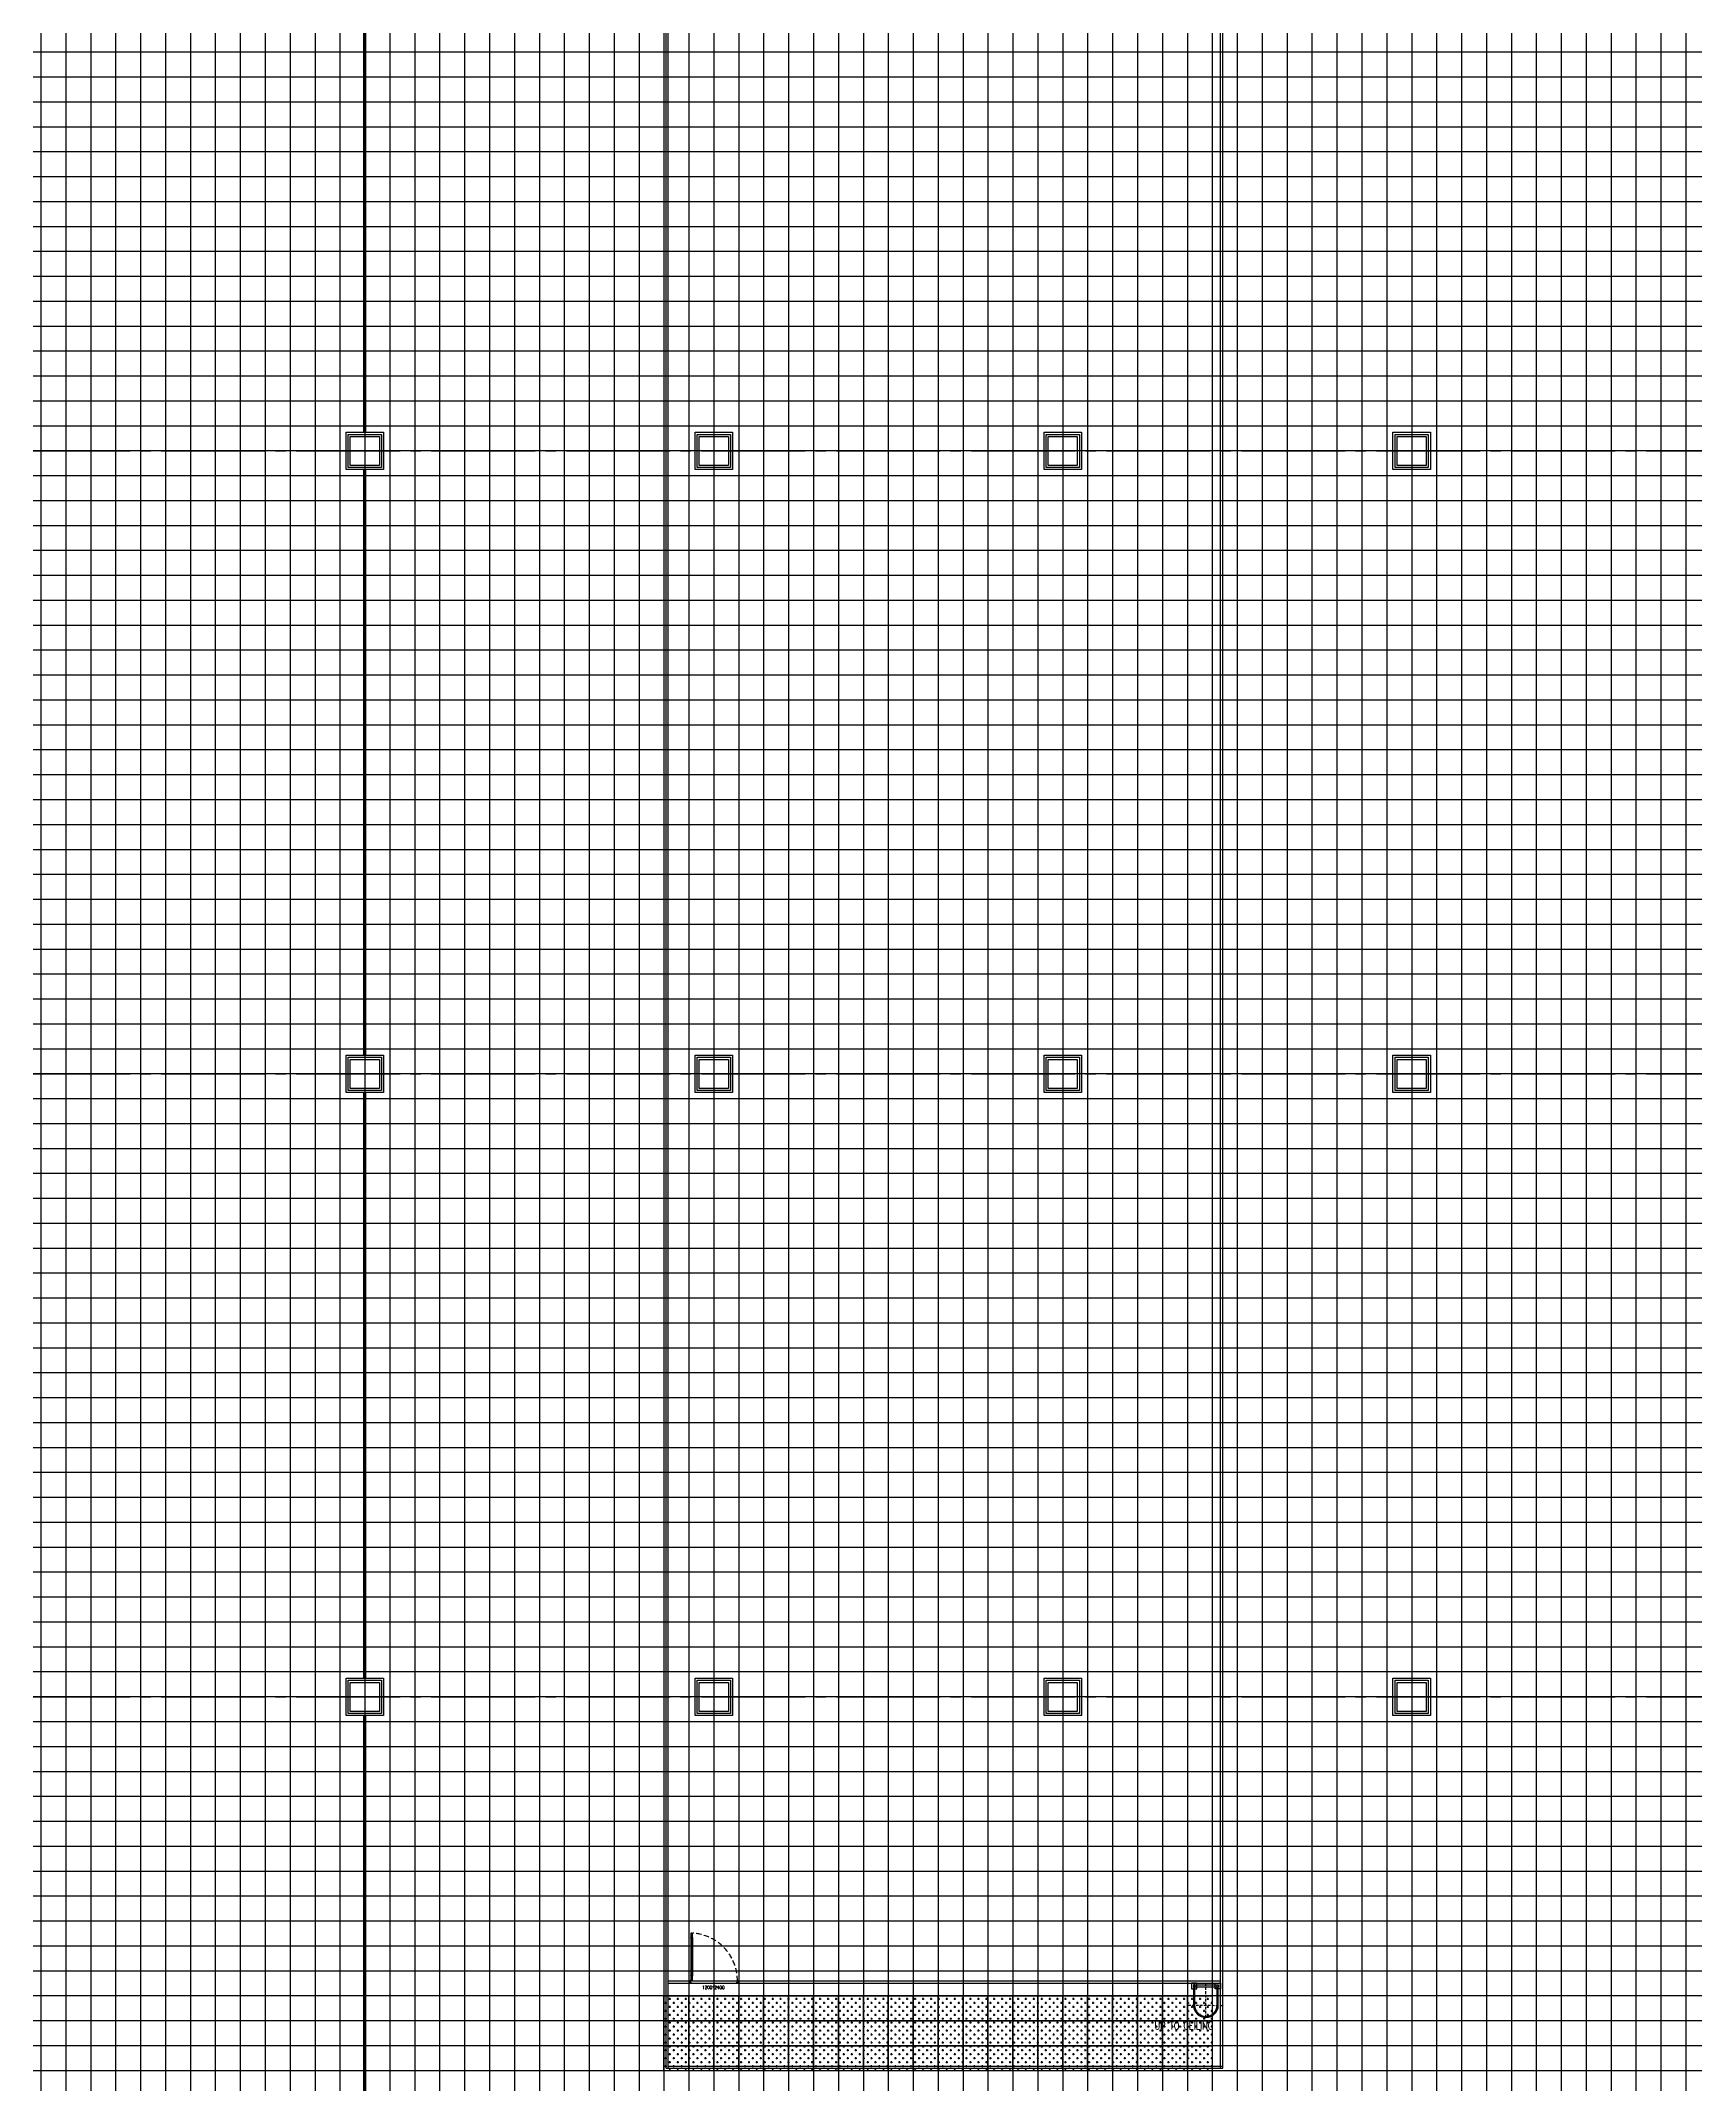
# Model space of a CAD drawing. Header units: millimetres. Extents: x -960 to 41501, y -1010 to 11880.
# Drawn here: x 3540 to 7520, y 2070 to 6987 of the extents above; entities that cross this region are included whole.
import ezdxf
from ezdxf.enums import TextEntityAlignment as Align

# ---------------------------------------------------------------- set-up
doc = ezdxf.new("R2010")
doc.units = ezdxf.units.MM
doc.header["$LTSCALE"] = 100
for name, pattern in [('188K-SM-03-F10-ARCH-PA-Y2257103$0$18P6-SM-03-C40-ARCH-PA-Y2211058$0$DASHED', [19.05, 12.7, -6.35]), ('188K-SM-03-F10-ARCH-PA-Y2257103$0$AP5A-SM-03-F20-ARCH-PA-Y2230801+Y2230803$0$ALL-PA-TXT-Y2221201$0$DASHED', [19.05, 12.7, -6.35]), ('X-S-FAB-L10$0$COL-CEN-LIN', [3.25, 2.5, -0.25, 0.25, -0.25])]:
    doc.linetypes.add(name, pattern=pattern)
for name, color, linetype in [('0-XREF', 7, 'Continuous'), ('188K-SM-03-F10-ARCH-PA-Y2257103$0$K-0-TXT-高度', 53, 'Continuous'), ('188K-SM-03-F10-ARCH-PA-Y2257103$0$K-Door', 53, 'Continuous'), ('188K-SM-03-F10-ARCH-PA-Y2257103$0$K-P-LAD-420', 53, 'Continuous'), ('188K-SM-03-F10-ARCH-PA-Y2257103$0$K-P1S-4.2-單抗', 53, 'Continuous'), ('188K-SM-03-F10-ARCH-PA-Y2257103$0$K-P2D-4.2-雙抗', 53, 'Continuous'), ('188K-SM-03-F10-ARCH-RF-Y2257103$0$K-RF-0.55', 191, 'Continuous'), ('188K-SM-03-F10-ARCH-RF-Y2257103$0$K-RF-0.55-AREA', 6, 'Continuous'), ('188K-SM-03-F10-ARCH-RF-Y2257103$0$K-格柵-整', 30, 'Continuous'), ('X-S-FAB-L10$0$0-DIM-TXT', 8, 'Continuous'), ('X-S-FAB-L10$0$BLOCK', 8, 'Continuous'), ('X-S-FAB-L10$0$CCL', 8, 'X-S-FAB-L10$0$COL-CEN-LIN'), ('X-S-FAB-L10$0$COL-S', 8, 'Continuous')]:
    doc.layers.add(name, color=color, linetype=linetype)
doc.styles.add('188K-SM-03-F10-ARCH-PA-Y2257103$0$18P2-XFDP10$0$AA-TXT', font='simplex.shx', dxfattribs={"width": 0.8, "bigfont": 'chineset.shx'})
doc.styles.add('188K-SM-03-F10-ARCH-PA-Y2257103$0$AP5A-SM-03-F20-ARCH-PA-Y2230801+Y2230803$0$ALL-PA-TXT-Y2221201$0$Standard', font='txt.shx', dxfattribs={"bigfont": 'chineset.shx'})
doc.styles.add('X-S-FAB-L10$0$CHINA', font='simplex.shx', dxfattribs={"width": 0.75, "bigfont": 'chineset.shx'})
doc.styles.add('X-S-FAB-L10$0$Standard', font='', dxfattribs={"width": 0.8})
doc.styles.add('X-S-FAB-L10$0$TG_NOTE_TEXT', font='simplex.shx', dxfattribs={"width": 0.75, "bigfont": 'chineset.shx'})
doc.styles.get('X-S-FAB-L10$0$Standard').set_extended_font_data('Microsoft JhengHei')

# ---------------------------------------------------------------- blocks, each defined once
blk = doc.blocks.new('X-S-FAB-L10$0$FAB2-L05')
at = {"layer": 'X-S-FAB-L10$0$CCL'}
for p, q in [((-21840, 11005), (-21840, 0)), ((-21000, 11005), (-21000, 0)), ((-20160, 11005), (-20160, 0)), ((-19320, 11005), (-19320, 0)), ((-26880, 6720), (1210, 6720)), ((-26880, 5220), (1210, 5220)), ((-26880, 3720), (1210, 3720))]:
    blk.add_line(p, q, dxfattribs=at)
at = {"layer": 'X-S-FAB-L10$0$COL-S'}
for points in [[(-21875, 6755), (-21805, 6755), (-21805, 6685), (-21875, 6685)], [(-21035, 6755), (-20965, 6755), (-20965, 6685), (-21035, 6685)], [(-20195, 6755), (-20125, 6755), (-20125, 6685), (-20195, 6685)], [(-19355, 6755), (-19285, 6755), (-19285, 6685), (-19355, 6685)], [(-21875, 5255), (-21805, 5255), (-21805, 5185), (-21875, 5185)], [(-21035, 5255), (-20965, 5255), (-20965, 5185), (-21035, 5185)], [(-20195, 5255), (-20125, 5255), (-20125, 5185), (-20195, 5185)], [(-19355, 5255), (-19285, 5255), (-19285, 5185), (-19355, 5185)], [(-21875, 3755), (-21805, 3755), (-21805, 3685), (-21875, 3685)], [(-21035, 3755), (-20965, 3755), (-20965, 3685), (-21035, 3685)], [(-20195, 3755), (-20125, 3755), (-20125, 3685), (-20195, 3685)], [(-19355, 3755), (-19285, 3755), (-19285, 3685), (-19355, 3685)]]:
    blk.add_lwpolyline(points, close=True, dxfattribs=at)
blk = doc.blocks.new('X-S-FAB-L10')
at = {"layer": 'X-S-FAB-L10$0$COL-S'}
for p, q in [((4285, 6035), (4355, 6035)), ((4285, 5965), (4285, 6035)), ((4355, 6035), (4355, 5965)), ((5125, 6035), (5195, 6035)), ((5125, 5965), (5125, 6035)), ((5195, 6035), (5195, 5965)), ((5965, 6035), (6035, 6035)), ((5965, 5965), (5965, 6035)), ((6035, 6035), (6035, 5965)), ((6805, 6035), (6875, 6035)), ((6805, 5965), (6805, 6035)), ((6875, 6035), (6875, 5965)), ((4355, 5965), (4285, 5965)), ((5195, 5965), (5125, 5965)), ((6035, 5965), (5965, 5965)), ((6875, 5965), (6805, 5965)), ((4285, 4535), (4355, 4535)), ((4285, 4465), (4285, 4535)), ((4355, 4535), (4355, 4465)), ((5125, 4535), (5195, 4535)), ((5125, 4465), (5125, 4535)), ((5195, 4535), (5195, 4465)), ((5965, 4535), (6035, 4535)), ((5965, 4465), (5965, 4535)), ((6035, 4535), (6035, 4465)), ((6805, 4535), (6875, 4535)), ((6805, 4465), (6805, 4535)), ((6875, 4535), (6875, 4465)), ((4355, 4465), (4285, 4465)), ((5195, 4465), (5125, 4465)), ((6035, 4465), (5965, 4465)), ((6875, 4465), (6805, 4465)), ((4285, 3035), (4355, 3035)), ((4285, 2965), (4285, 3035)), ((4355, 3035), (4355, 2965)), ((5125, 3035), (5195, 3035)), ((5125, 2965), (5125, 3035)), ((5195, 3035), (5195, 2965)), ((5965, 3035), (6035, 3035)), ((5965, 2965), (5965, 3035)), ((6035, 3035), (6035, 2965)), ((6805, 3035), (6875, 3035)), ((6805, 2965), (6805, 3035)), ((6875, 3035), (6875, 2965)), ((4355, 2965), (4285, 2965)), ((5195, 2965), (5125, 2965)), ((6035, 2965), (5965, 2965)), ((6875, 2965), (6805, 2965))]:
    blk.add_line(p, q, dxfattribs=at)
at = {"layer": 'X-S-FAB-L10$0$BLOCK'}
blk.add_blockref('X-S-FAB-L10$0$FAB2-L05', (26160, -720), dxfattribs=at)
at = {"style": 'X-S-FAB-L10$0$TG_NOTE_TEXT', "width": 0.5, "flags": 1}
for p in [(7463.3, 9020), (18268.3, 8649), (11197.8, 4800.2), (16485.8, 4800.2), (25420.3, 2635), (13360, 320, 0), (7463.3, -33.3)]:
    blk.add_attdef('WH', text='', height=20, dxfattribs=at).set_placement(p, align=Align.BOTTOM_LEFT)
at = {"width": 0.5}
for style, p in [('X-S-FAB-L10$0$TG_NOTE_TEXT', (7585, 9020)), ('X-S-FAB-L10$0$TG_NOTE_TEXT', (18390, 8649)), ('X-S-FAB-L10$0$TG_NOTE_TEXT', (11117.5, 4813.5)), ('X-S-FAB-L10$0$TG_NOTE_TEXT', (16607.5, 4813.5)), ('X-S-FAB-L10$0$TG_NOTE_TEXT', (25350, 2635)), ('X-S-FAB-L10$0$Standard', (13129.4, 325, 0)), ('X-S-FAB-L10$0$TG_NOTE_TEXT', (7585, -20))]:
    blk.add_attdef('DESC', text='', height=10, dxfattribs=dict(at, style=style)).set_placement(p, align=Align.BOTTOM_LEFT)
for tag, style, p in [('TYPE', 'X-S-FAB-L10$0$TG_NOTE_TEXT', (7619.3, 9020)), ('NO', 'X-S-FAB-L10$0$TG_NOTE_TEXT', (7650.1, 9020)), ('TYPE', 'X-S-FAB-L10$0$TG_NOTE_TEXT', (18424.2, 8649)), ('NO', 'X-S-FAB-L10$0$TG_NOTE_TEXT', (18455, 8649)), ('NO', 'X-S-FAB-L10$0$TG_NOTE_TEXT', (11088.6, 4813.5)), ('TYPE', 'X-S-FAB-L10$0$TG_NOTE_TEXT', (11151.8, 4813.5)), ('TYPE', 'X-S-FAB-L10$0$TG_NOTE_TEXT', (16641.8, 4813.5)), ('NO', 'X-S-FAB-L10$0$TG_NOTE_TEXT', (16672.6, 4813.5)), ('NO', 'X-S-FAB-L10$0$TG_NOTE_TEXT', (25313, 2635)), ('TYPE', 'X-S-FAB-L10$0$TG_NOTE_TEXT', (25350, 2635)), ('NO', 'X-S-FAB-L10$0$Standard', (13100, 320, 0)), ('TYPE', 'X-S-FAB-L10$0$Standard', (13129.4, 320, 0)), ('TYPE', 'X-S-FAB-L10$0$TG_NOTE_TEXT', (7619.3, -20)), ('NO', 'X-S-FAB-L10$0$TG_NOTE_TEXT', (7650.1, -20))]:
    blk.add_attdef(tag, text='', height=10, dxfattribs=dict(at, style=style)).set_placement(p, align=Align.BOTTOM_RIGHT)
for rotation, style, p in [(180, 'X-S-FAB-L10$0$Standard', (317.6, 7480)), (180, 'X-S-FAB-L10$0$Standard', (1217.6, 7480)), (90, 'X-S-FAB-L10$0$TG_NOTE_TEXT', (24310, 3647.5)), (270, 'X-S-FAB-L10$0$TG_NOTE_TEXT', (17080, 1605))]:
    blk.add_attdef('DESC', text='', height=10, rotation=rotation, dxfattribs=dict(at, style=style)).set_placement(p, align=Align.BOTTOM_LEFT)
for tag, rotation, style, p in [('TYPE', 180, 'X-S-FAB-L10$0$Standard', (317.6, 7480)), ('NO', 180, 'X-S-FAB-L10$0$Standard', (347, 7480)), ('TYPE', 180, 'X-S-FAB-L10$0$Standard', (1217.6, 7480)), ('NO', 180, 'X-S-FAB-L10$0$Standard', (1247, 7480)), ('TYPE', 90, 'X-S-FAB-L10$0$TG_NOTE_TEXT', (24310, 3647.5)), ('NO', 90, 'X-S-FAB-L10$0$TG_NOTE_TEXT', (24310, 3610.5)), ('TYPE', 270, 'X-S-FAB-L10$0$TG_NOTE_TEXT', (17080, 1605)), ('NO', 270, 'X-S-FAB-L10$0$TG_NOTE_TEXT', (17080, 1573))]:
    blk.add_attdef(tag, text='', height=10, rotation=rotation, dxfattribs=dict(at, style=style)).set_placement(p, align=Align.BOTTOM_RIGHT)
at = {"style": 'X-S-FAB-L10$0$TG_NOTE_TEXT', "width": 0.5, "flags": 1}
for rotation, p in [(180, (43, 7480)), (180, (943, 7480)), (90, (24310, 3717.8)), (270, (17080, 1711.7))]:
    blk.add_attdef('WH', text='', height=20, rotation=rotation, dxfattribs=at).set_placement(p, align=Align.BOTTOM_LEFT)
at = {"layer": 'X-S-FAB-L10$0$0-DIM-TXT', "style": 'X-S-FAB-L10$0$CHINA', "width": 0.75}
for p in [(667.4, 7855.1, -2689.4), (22627.4, 6728.8), (25644.7, 6728.8), (24778.8, 5569.1), (1118.3, 4980), (417.8, 4594.6), (23874.8, 4355), (22927.4, 4330.1), (23749.9, 3901.4), (417.8, 3765.2), (1118.3, 3730), (417.8, 3115.8), (536.9, 2227.8), (16909, 1782.7), (888.4, 880.5), (16977.4, 750), (18878.8, 750), (25641.2, 553.2), (21364, 526.9)]:
    blk.add_attdef('HIG', text='', height=80, dxfattribs=at).set_placement(p, align=Align.MIDDLE_LEFT)
blk = doc.blocks.new('188K-SM-03-F10-ARCH-RF-Y2257103$0$格柵-60x60')
h = blk.add_hatch()
h.set_pattern_fill('CROSS', color=256, scale=1.5)
h.set_pattern_definition([(0, (-67309.572, -18158.226), (9.525, 9.525), [4.7625, -14.2875]), (90, (-67307.191, -18160.607), (-9.525, 9.525), [4.7625, -14.2875])])
h.paths.add_polyline_path([(0, 60), (60, 60), (60, 0), (0, 0)])
blk.add_lwpolyline([(0, 60), (60, 60), (60, 0), (0, 0)], close=True)
blk = doc.blocks.new('188K-SM-03-F10-ARCH-RF-Y2257103')
at = {"layer": '188K-SM-03-F10-ARCH-RF-Y2257103$0$K-RF-0.55'}
for p, q in [((3540, 9012.5), (3540, -12.5)), ((3600, 9012.5), (3600, -12.5)), ((3660, 9012.5), (3660, -12.5)), ((3720, 9012.5), (3720, -12.5)), ((3780, 9012.5), (3780, -12.5)), ((3840, 9012.5), (3840, -12.5)), ((3900, 9012.5), (3900, -12.5)), ((3960, 9012.5), (3960, -12.5)), ((4020, 9012.5), (4020, -12.5)), ((4080, 9012.5), (4080, -12.5)), ((4140, 9012.5), (4140, -12.5)), ((4200, 9012.5), (4200, -12.5)), ((4260, 9012.5), (4260, -12.5)), ((4380, 9012.5), (4380, -12.5)), ((4440, 9012.5), (4440, -12.5)), ((4500, 9012.5), (4500, -12.5)), ((4560, 9012.5), (4560, -12.5)), ((4620, 9012.5), (4620, -12.5)), ((4680, 9012.5), (4680, -12.5)), ((4740, 9012.5), (4740, -12.5)), ((4800, 9012.5), (4800, -12.5)), ((4860, 9012.5), (4860, -12.5)), ((4920, 9012.5), (4920, -12.5)), ((4980, 9012.5), (4980, -12.5)), ((5040, 9012.5), (5040, -12.5)), ((5100, 9012.5), (5100, -12.5)), ((5220, 9012.5), (5220, -12.5)), ((5280, 9012.5), (5280, -12.5)), ((5340, 9012.5), (5340, -12.5)), ((5400, 9012.5), (5400, -12.5)), ((5460, 9012.5), (5460, -12.5)), ((5520, 9012.5), (5520, -12.5)), ((5580, 9012.5), (5580, -12.5)), ((5640, 9012.5), (5640, -12.5)), ((5700, 9012.5), (5700, -12.5)), ((5760, 9012.5), (5760, -12.5)), ((5820, 9012.5), (5820, -12.5)), ((5880, 9012.5), (5880, -12.5)), ((5940, 9012.5), (5940, -12.5)), ((6060, 9012.5), (6060, -12.5)), ((6120, 9012.5), (6120, -12.5)), ((6180, 9012.5), (6180, -12.5)), ((6240, 9012.5), (6240, -12.5)), ((6300, 9012.5), (6300, -12.5)), ((6360, 9012.5), (6360, -12.5)), ((6420, 9012.5), (6420, -12.5)), ((6480, 9012.5), (6480, -12.5)), ((6540, 9012.5), (6540, -12.5)), ((6600, 9012.5), (6600, -12.5)), ((6660, 9012.5), (6660, -12.5)), ((6720, 9012.5), (6720, -12.5)), ((6780, 9012.5), (6780, -12.5)), ((6900, 9035), (6900, -35)), ((6960, 9035), (6960, -35)), ((7020, 9035), (7020, -35)), ((7080, 9035), (7080, -35)), ((7140, 9035), (7140, -35)), ((7200, 9035), (7200, -35)), ((7260, 9035), (7260, -35)), ((7320, 9035), (7320, -35)), ((7380, 9035), (7380, -35)), ((7440, 9035), (7440, -35)), ((7500, 9035), (7500, -35)), ((4320, 8965), (4320, 35)), ((5160, 8965), (5160, 35)), ((6000, 8965), (6000, 35)), ((6840, 8965), (6840, 35)), ((21349.5, 6960), (1845, 6960)), ((21349.5, 6900), (1845, 6900)), ((21349.5, 6840), (1845, 6840)), ((21349.5, 6780), (1845, 6780)), ((21349.5, 6720), (1845, 6720)), ((21349.5, 6660), (1845, 6660)), ((21349.5, 6600), (1845, 6600)), ((21349.5, 6540), (1845, 6540)), ((21349.5, 6480), (1845, 6480)), ((21349.5, 6420), (1845, 6420)), ((21349.5, 6360), (1845, 6360)), ((21349.5, 6300), (1845, 6300)), ((21349.5, 6240), (1845, 6240)), ((21349.5, 6180), (1845, 6180)), ((21349.5, 6120), (1845, 6120)), ((21349.5, 6060), (1845, 6060)), ((21349.5, 6000), (1845, 6000)), ((24315, 5940), (1845, 5940)), ((24315, 5880), (1845, 5880)), ((24315, 5820), (1845, 5820)), ((24315, 5760), (1845, 5760)), ((24315, 5700), (1845, 5700)), ((24315, 5640), (1845, 5640)), ((24315, 5580), (1845, 5580)), ((23575, 5520), (1845, 5520)), ((23575, 5460), (1845, 5460)), ((23575, 5400), (1845, 5400)), ((23575, 5340), (1845, 5340)), ((23575, 5280), (1845, 5280)), ((23575, 5220), (1845, 5220)), ((23575, 5160), (1845, 5160)), ((23575, 5100), (1845, 5100)), ((23575, 5040), (1845, 5040)), ((23505, 4980), (1845, 4980)), ((23505, 4920), (1845, 4920)), ((23505, 4860), (1845, 4860)), ((11027.5, 4800), (1845, 4800)), ((11027.5, 4740), (1845, 4740)), ((11027.5, 4680), (1845, 4680)), ((11027.5, 4620), (1845, 4620)), ((11027.5, 4560), (1845, 4560)), ((11005, 4500), (1845, 4500)), ((23485, 4440), (1845, 4440)), ((23485, 4380), (1845, 4380)), ((23485, 4320), (1845, 4320)), ((23485, 4260), (1845, 4260)), ((23485, 4200), (1845, 4200)), ((23485, 4140), (1845, 4140)), ((23485, 4080), (1845, 4080)), ((23485, 4020), (1845, 4020)), ((23485, 3960), (1845, 3960)), ((23485, 3900), (1845, 3900)), ((23485, 3840), (1845, 3840)), ((23485, 3780), (1845, 3780)), ((23485, 3720), (1845, 3720)), ((23485, 3660), (1845, 3660)), ((23485, 3600), (1845, 3600)), ((24315, 3540), (1845, 3540)), ((24315, 3480), (1845, 3480)), ((24315, 3420), (1845, 3420)), ((24315, 3360), (1845, 3360)), ((24315, 3300), (1845, 3300)), ((24315, 3240), (1845, 3240)), ((24315, 3180), (1845, 3180)), ((24315, 3120), (1845, 3120)), ((24315, 3060), (1845, 3060)), ((24315, 3000), (1845, 3000)), ((24315, 2940), (1845, 2940)), ((24315, 2880), (1845, 2880)), ((24315, 2820), (1845, 2820)), ((24315, 2760), (1845, 2760)), ((24315, 2700), (1845, 2700)), ((24315, 2640), (1845, 2640)), ((24315, 2580), (1845, 2580)), ((24315, 2520), (1845, 2520)), ((24315, 2460), (1845, 2460)), ((24315, 2400), (1845, 2400)), ((24315, 2340), (1845, 2340)), ((24315, 2280), (1845, 2280)), ((24315, 2220), (1845, 2220)), ((24315, 2160), (1845, 2160)), ((24315, 2100), (1845, 2100))]:
    blk.add_line(p, q, dxfattribs=at)
at = {"layer": '188K-SM-03-F10-ARCH-RF-Y2257103$0$K-RF-0.55-AREA'}
for points in [[(4285, 6035), (4355, 6035), (4355, 5965), (4285, 5965)], [(5125, 6035), (5195, 6035), (5195, 5965), (5125, 5965)], [(5965, 6035), (6035, 6035), (6035, 5965), (5965, 5965)], [(6805, 6035), (6875, 6035), (6875, 5965), (6805, 5965)], [(4285, 4535), (4355, 4535), (4355, 4465), (4285, 4465)], [(5125, 4535), (5195, 4535), (5195, 4465), (5125, 4465)], [(5965, 4535), (6035, 4535), (6035, 4465), (5965, 4465)], [(6805, 4535), (6875, 4535), (6875, 4465), (6805, 4465)], [(4285, 3035), (4355, 3035), (4355, 2965), (4285, 2965)], [(5125, 3035), (5195, 3035), (5195, 2965), (5125, 2965)], [(5965, 3035), (6035, 3035), (6035, 2965), (5965, 2965)], [(6805, 3035), (6875, 3035), (6875, 2965), (6805, 2965)]]:
    blk.add_lwpolyline(points, close=True, dxfattribs=at)
at = {"layer": '188K-SM-03-F10-ARCH-RF-Y2257103$0$K-格柵-整'}
for p in [(5040, 2220), (5100, 2220), (5160, 2220), (5220, 2220), (5280, 2220), (5340, 2220), (5400, 2220), (5460, 2220), (5520, 2220), (5580, 2220), (5640, 2220), (5700, 2220), (5760, 2220), (5820, 2220), (5880, 2220), (5940, 2220), (6000, 2220), (6060, 2220), (6120, 2220), (6180, 2220), (6240, 2220), (6300, 2220), (5040, 2160), (5100, 2160), (5160, 2160), (5220, 2160), (5280, 2160), (5340, 2160), (5400, 2160), (5460, 2160), (5520, 2160), (5580, 2160), (5640, 2160), (5700, 2160), (5760, 2160), (5820, 2160), (5880, 2160), (5940, 2160), (6000, 2160), (6060, 2160), (6120, 2160), (6180, 2160), (6240, 2160), (6300, 2160), (5040, 2100), (5100, 2100), (5160, 2100), (5220, 2100), (5280, 2100), (5340, 2100), (5400, 2100), (5460, 2100), (5520, 2100), (5580, 2100), (5640, 2100), (5700, 2100), (5760, 2100), (5820, 2100), (5880, 2100), (5940, 2100), (6000, 2100), (6060, 2100), (6120, 2100), (6180, 2100), (6240, 2100), (6300, 2100)]:
    blk.add_blockref('188K-SM-03-F10-ARCH-RF-Y2257103$0$格柵-60x60', p, dxfattribs=at)
blk = doc.blocks.new('188K-SM-03-F10-ARCH-PA-Y2257103$0$單開庫板門-1200x2400)圓型拉環鎖+輔助鎖)')
at = {"ltscale": 0.1}
for p, q in [((26008.6, -11403.6), (26004.5, -11403.6)), ((26004.5, -11403.6), (26004.5, -11414.1)), ((26008.6, -11414.1), (26008.6, -11403.6)), ((26004.5, -11414.1), (26004.5, -11415.3)), ((26004.5, -11414.1), (26008.6, -11414.1)), ((26004.5, -11415.4), (26004.6, -11415.5)), ((26008.6, -11414), (26004.6, -11414)), ((26004.6, -11414.3), (26004.6, -11414.2)), ((26004.6, -11415.3), (26004.6, -11414.5)), ((26004.7, -11414.1), (26006.5, -11414.1)), ((26005.1, -11414.4), (26004.7, -11414.4)), ((26004.7, -11414.5), (26005.1, -11414.5)), ((26004.7, -11414.5), (26004.7, -11506)), ((26004.7, -11506), (26004.7, -11414.5)), ((26004.7, -11414.5), (26004.7, -11414.5)), ((26004.7, -11415.4), (26004.7, -11415.3)), ((26005.2, -11414.4), (26005.2, -11414.4)), ((26006.5, -11414.1), (26006.6, -11414.1)), ((26006.6, -11414.1), (26006.6, -11414.1)), ((26006.6, -11414.1), (26008.4, -11414.1)), ((26008.4, -11414.4), (26008, -11414.4)), ((26008, -11414.4), (26008, -11414.4)), ((26008, -11414.5), (26008.4, -11414.5)), ((26008.4, -11506), (26008.4, -11414.5)), ((26008.4, -11414.5), (26008.4, -11414.5)), ((26008.4, -11414.5), (26008.4, -11506)), ((26008.4, -11415.3), (26008.4, -11415.4)), ((26008.5, -11414.2), (26008.5, -11414.3)), ((26008.5, -11414.5), (26008.5, -11415.3)), ((26008.5, -11415.5), (26008.6, -11415.4)), ((26008.6, -11415.3), (26008.6, -11414.1)), ((26008.6, -11506.4), (26004.5, -11506.4)), ((26004.5, -11506.4), (26004.5, -11518)), ((26004.7, -11506), (26004.7, -11506)), ((26008.4, -11506), (26008.4, -11506)), ((26008.6, -11518), (26008.6, -11506.4)), ((25999.5, -11519.7), (25999.5, -11523.2)), ((26002.5, -11519.1), (26000, -11519.1)), ((26000, -11523.7), (26002.4, -11523.7)), ((26002.4, -11523.7), (26004.1, -11522.6)), ((26002.9, -11518.5), (26002.6, -11518.5)), ((26002.6, -11518.5), (26002.6, -11521)), ((26002.6, -11521.9), (26002.6, -11519.3)), ((26002.6, -11521), (26002.9, -11521)), ((26003.4, -11521.9), (26002.6, -11521.9)), ((26002.9, -11521), (26002.9, -11518.5)), ((26003.3, -11522.2), (26003.3, -11522)), ((26003.3, -11522), (26003.4, -11522)), ((26004, -11522.2), (26003.3, -11522.2)), ((26008.3, -11517.5), (26003.6, -11517.5)), ((26003.6, -11517.5), (26003.6, -11517.7)), ((26003.6, -11517.7), (26008.3, -11517.7)), ((26004.1, -11521.9), (26003.9, -11521.9)), ((26003.9, -11522), (26004, -11522)), ((26004, -11522), (26004, -11522.2)), ((26004.2, -11522.4), (26004.2, -11521.9)), ((26004.5, -11518), (26008.6, -11518)), ((26008.3, -11517.7), (26008.3, -11517.5)), ((26114.8, -11521.9), (26115.1, -11521.9)), ((26114.8, -11522.4), (26114.8, -11521.9)), ((26114.9, -11522), (26114.9, -11522.2)), ((26115.1, -11522), (26114.9, -11522)), ((26114.9, -11522.2), (26115.7, -11522.2)), ((26116.6, -11523.7), (26114.9, -11522.6)), ((26115.5, -11521.9), (26116.3, -11521.9)), ((26115.7, -11522), (26115.5, -11522)), ((26115.7, -11522.2), (26115.7, -11522)), ((26116.3, -11521.9), (26116.3, -11519.3)), ((26116.5, -11519.1), (26119, -11519.1)), ((26119, -11523.7), (26116.6, -11523.7)), ((26119.5, -11519.7), (26119.5, -11523.2))]:
    blk.add_line(p, q, dxfattribs=at)
blk.add_lwpolyline([(26006.6, -11506.4), (26006.5, -11506.3), (26004.7, -11506.3, -0.414214), (26004.6, -11506.3), (26004.6, -11506.1, -0.414214), (26004.7, -11506.1), (26005.1, -11506.1, 0.414214), (26005.2, -11506.1), (26005.2, -11506, 0.414214), (26005.1, -11506), (26004.7, -11506, -0.414214), (26004.6, -11506), (26004.6, -11505.2, -0.414214), (26004.7, -11505.2), (26004.7, -11505.2, 0.414214), (26004.7, -11505.2), (26004.7, -11505, 0.72636), (26004.6, -11505), (26004.5, -11505.1, 0.158507), (26004.5, -11505.2), (26004.5, -11506.4, 0.414214), (26004.6, -11506.5), (26008.6, -11506.5, 0.414214), (26008.6, -11506.4), (26008.6, -11505.2, 0.158507), (26008.6, -11505.1), (26008.5, -11505, 0.72636), (26008.4, -11505), (26008.4, -11505.2, 0.414214), (26008.5, -11505.2, -0.414214), (26008.5, -11505.2), (26008.5, -11506, -0.414214), (26008.4, -11506), (26008, -11506, 0.414214), (26008, -11506), (26008, -11506.1, 0.414214), (26008, -11506.1), (26008.4, -11506.1, -0.414214), (26008.5, -11506.1), (26008.5, -11506.3, -0.414214), (26008.4, -11506.3), (26006.6, -11506.3)], format="xyb", close=True, dxfattribs=at)
for points in [[(25999.5, -11518.9), (25999.5, -11523.9)], [(26119.5, -11518.9), (26119.5, -11523.9)]]:
    blk.add_lwpolyline(points)
at = {"linetype": '188K-SM-03-F10-ARCH-PA-Y2257103$0$AP5A-SM-03-F20-ARCH-PA-Y2230801+Y2230803$0$ALL-PA-TXT-Y2221201$0$DASHED', "ltscale": 0.01}
blk.add_arc((26001.1, -11518.7), 115.3, 359.8531, 85.8135, dxfattribs=at)
at = {"ltscale": 0.1}
for centre, radius, start, end in [((26004.6, -11414.1), 0.0313, 90, 180), ((26004.6, -11415.3), 0.0313, 180, 216.0274), ((26004.7, -11414.2), 0.0313, 90, 180), ((26004.7, -11414.3), 0.0313, 180, 270), ((26004.7, -11414.5), 0.0313, 90, 180), ((26004.7, -11415.3), 0.0209, 180, 270), ((26004.7, -11415.4), 0.0313, 216.0274, 360), ((26004.7, -11415.3), 0.0209, 360, 90), ((26005.1, -11414.4), 0.0313, 270, 0), ((26005.1, -11414.4), 0.0313, 0, 90), ((26008, -11414.4), 0.0313, 90, 180), ((26008, -11414.4), 0.0313, 180, 270), ((26008.4, -11414.2), 0.0313, 360, 90), ((26008.4, -11414.3), 0.0313, 270, 0), ((26008.4, -11414.5), 0.0313, 0, 90), ((26008.5, -11415.3), 0.0209, 90, 180), ((26008.5, -11415.4), 0.0313, 180, 323.9726), ((26008.5, -11415.3), 0.0209, 270, 360), ((26008.6, -11414.1), 0.0313, 360, 90), ((26008.6, -11415.3), 0.0313, 323.9726, 360)]:
    blk.add_arc(centre, radius, start, end, dxfattribs=at)
for centre, major_axis, start_param, end_param in [((26000, -11519.7), (0.369, -0.369), 2.356194, 3.926991), ((26000, -11523.2), (-0.369, -0.369), 5.497787, 7.068583), ((26002.5, -11519.3), (0.111, -0.111), 7.068583, 8.63938), ((26003.4, -11521.9), (-0.0369, -0.0369), 0.785398, 3.926991), ((26003.9, -11521.9), (-0.0369, -0.0369), 3.926991, 7.068583), ((26004.1, -11521.9), (0.0369, -0.0369), 7.068583, 8.63938), ((26003.9, -11522.4), (0.221, -0.221), 6.162283, 7.068583), ((26114.8, -11521.9), (-0.0369, -0.0369), -2.356194, -0.785398), ((26115.1, -11522.4), (-0.221, -0.221), -0.785398, 0.120903), ((26115.1, -11521.9), (0.0369, -0.0369), -0.785398, 2.356194), ((26115.5, -11521.9), (0.0369, -0.0369), 2.356194, 5.497787), ((26116.5, -11519.3), (-0.111, -0.111), -2.356194, -0.785398), ((26119, -11519.7), (-0.369, -0.369), 2.356194, 3.926991), ((26119, -11523.2), (0.369, -0.369), -0.785398, 0.785398)]:
    blk.add_ellipse(centre, major_axis=major_axis, ratio=1, start_param=start_param, end_param=end_param, dxfattribs=at)
at = {"ltscale": 0.1, "extrusion": (0, 0, -1)}
blk.add_ellipse((26003.1, -11517.9), major_axis=(-0.516, 0.516), ratio=1, start_param=5.497787, end_param=11.780972, dxfattribs=at)
at = {"color": 8, "ltscale": 0.1, "style": '188K-SM-03-F10-ARCH-PA-Y2257103$0$AP5A-SM-03-F20-ARCH-PA-Y2230801+Y2230803$0$ALL-PA-TXT-Y2221201$0$Standard', "width": 0.85}
blk.add_text('1200*2400', height=8, dxfattribs=at).set_placement((26058.4, -11534.4), align=Align.MIDDLE_CENTER)
blk = doc.blocks.new('188K-SM-03-F10-ARCH-PA-Y2257103$0$LAD-1')
for points in [[(-33.8, -29.7), (-77.4, -29.7, -0.976777), (-77.4, 29.8), (-33.8, 29.8)], [(-33.8, -27.2), (-77.4, -27.2, -0.974646), (-77.4, 27.3), (-33.8, 27.3)]]:
    blk.add_lwpolyline(points, format="xyb")
at = {"linetype": '188K-SM-03-F10-ARCH-PA-Y2257103$0$18P6-SM-03-C40-ARCH-PA-Y2211058$0$DASHED', "ltscale": 0.005}
for points in [[(-106.5, 0), (-23.9, 0)], [(-77.4, -42.9), (-77.4, 43.5)]]:
    blk.add_lwpolyline(points, dxfattribs=at)
for points in [[(-23.8, 22.2), (-23.8, 35.2), (-37.8, 35.2), (-37.8, 22.2)], [(-27.8, 27), (-27.8, 30), (-33.8, 30), (-33.8, 27)], [(-28.9, 27), (-28.9, -27), (-32.7, -27), (-32.7, 27)], [(-23.9, -21.8), (-23.9, -34.8), (-37.9, -34.8), (-37.9, -21.8)], [(-27.8, -27), (-27.8, -30), (-33.8, -30), (-33.8, -27)]]:
    blk.add_lwpolyline(points, close=True)
for centre in [(-105.2, 0), (-93.7, 23.2), (-64.6, 28.5), (-93.7, -22.5), (-64.6, -28.5)]:
    blk.add_circle(centre, 0.5)
blk = doc.blocks.new('188K-SM-03-F10-ARCH-PA-Y2257103')
at = {"layer": '188K-SM-03-F10-ARCH-PA-Y2257103$0$K-P1S-4.2-單抗'}
for p, q in [((5050, 2316), (6380, 2316)), ((5050, 2311), (6380, 2311)), ((5045, 2106), (6385, 2106)), ((5050, 2111), (6385, 2111))]:
    blk.add_line(p, q, dxfattribs=at)
for points in [[(4275, 6045), (4365, 6045), (4365, 5955), (4275, 5955)], [(4280, 6040), (4360, 6040), (4360, 5960), (4280, 5960)], [(5115, 6045), (5205, 6045), (5205, 5955), (5115, 5955)], [(5120, 6040), (5200, 6040), (5200, 5960), (5120, 5960)], [(5955, 6045), (6045, 6045), (6045, 5955), (5955, 5955)], [(5960, 6040), (6040, 6040), (6040, 5960), (5960, 5960)], [(6795, 6045), (6885, 6045), (6885, 5955), (6795, 5955)], [(6800, 6040), (6880, 6040), (6880, 5960), (6800, 5960)], [(4275, 4545), (4365, 4545), (4365, 4455), (4275, 4455)], [(4280, 4540), (4360, 4540), (4360, 4460), (4280, 4460)], [(5115, 4545), (5205, 4545), (5205, 4455), (5115, 4455)], [(5120, 4540), (5200, 4540), (5200, 4460), (5120, 4460)], [(5955, 4545), (6045, 4545), (6045, 4455), (5955, 4455)], [(5960, 4540), (6040, 4540), (6040, 4460), (5960, 4460)], [(6795, 4545), (6885, 4545), (6885, 4455), (6795, 4455)], [(6800, 4540), (6880, 4540), (6880, 4460), (6800, 4460)], [(4275, 3045), (4365, 3045), (4365, 2955), (4275, 2955)], [(4280, 3040), (4360, 3040), (4360, 2960), (4280, 2960)], [(5115, 3045), (5205, 3045), (5205, 2955), (5115, 2955)], [(5120, 3040), (5200, 3040), (5200, 2960), (5120, 2960)], [(5955, 3045), (6045, 3045), (6045, 2955), (5955, 2955)], [(5960, 3040), (6040, 3040), (6040, 2960), (5960, 2960)], [(6795, 3045), (6885, 3045), (6885, 2955), (6795, 2955)], [(6800, 3040), (6880, 3040), (6880, 2960), (6800, 2960)]]:
    blk.add_lwpolyline(points, close=True, dxfattribs=at)
at = {"layer": '188K-SM-03-F10-ARCH-PA-Y2257103$0$K-P2D-4.2-雙抗'}
for p, q in [((5045, 2106), (5045, 8295)), ((5045, 2106), (5045, 8295)), ((5045, 2106), (5045, 8295)), ((5050, 2106), (5050, 8295)), ((5050, 2106), (5050, 8295)), ((5050, 2106), (5050, 8295)), ((6380, 2106), (6380, 8295)), ((6380, 2106), (6380, 8295)), ((6380, 2106), (6380, 8295)), ((6385, 2106), (6385, 8295)), ((6385, 2106), (6385, 8295)), ((6385, 2106), (6385, 8295)), ((4317.5, 6045), (4317.5, 7455)), ((4317.5, 6045), (4317.5, 7455)), ((4317.5, 6045), (4317.5, 7455)), ((4322.5, 6045), (4322.5, 7455)), ((4322.5, 6045), (4322.5, 7455)), ((4322.5, 6045), (4322.5, 7455)), ((4317.5, 4545), (4317.5, 5955)), ((4317.5, 4545), (4317.5, 5955)), ((4317.5, 4545), (4317.5, 5955)), ((4322.5, 4545), (4322.5, 5955)), ((4322.5, 4545), (4322.5, 5955)), ((4322.5, 4545), (4322.5, 5955)), ((4317.5, 3045), (4317.5, 4455)), ((4317.5, 3045), (4317.5, 4455)), ((4317.5, 3045), (4317.5, 4455)), ((4322.5, 3045), (4322.5, 4455)), ((4322.5, 3045), (4322.5, 4455)), ((4322.5, 3045), (4322.5, 4455)), ((4317.5, 1545), (4317.5, 2955)), ((4317.5, 1545), (4317.5, 2955)), ((4317.5, 1545), (4317.5, 2955)), ((4322.5, 1545), (4322.5, 2955)), ((4322.5, 1545), (4322.5, 2955)), ((4322.5, 1545), (4322.5, 2955))]:
    blk.add_line(p, q, dxfattribs=at)
at = {"layer": '188K-SM-03-F10-ARCH-PA-Y2257103$0$K-Door'}
blk.add_blockref('188K-SM-03-F10-ARCH-PA-Y2257103$0$單開庫板門-1200x2400)圓型拉環鎖+輔助鎖)', (-20899.5, 13834.9), dxfattribs=at)
at = {"layer": '188K-SM-03-F10-ARCH-PA-Y2257103$0$K-P-LAD-420', "xscale": -1, "rotation": 269.9277033385915}
blk.add_blockref('188K-SM-03-F10-ARCH-PA-Y2257103$0$LAD-1', (6344.8, 2334.8), dxfattribs=at)
at = {"layer": '188K-SM-03-F10-ARCH-PA-Y2257103$0$K-0-TXT-高度', "style": '188K-SM-03-F10-ARCH-PA-Y2257103$0$18P2-XFDP10$0$AA-TXT', "width": 0.8}
blk.add_text('UP TO CEILING', height=18, rotation=0, dxfattribs=at).set_placement((6291.6, 2208.4, 0), align=Align.MIDDLE)

msp = doc.modelspace()

# ---------------------------------------------------------------- block references
for name in ['X-S-FAB-L10', '188K-SM-03-F10-ARCH-RF-Y2257103']:
    msp.add_blockref(name, (0, 0))
at = {"layer": '0-XREF'}
msp.add_blockref('188K-SM-03-F10-ARCH-PA-Y2257103', (0, 0), dxfattribs=at)

doc.saveas('drawing.dxf')
